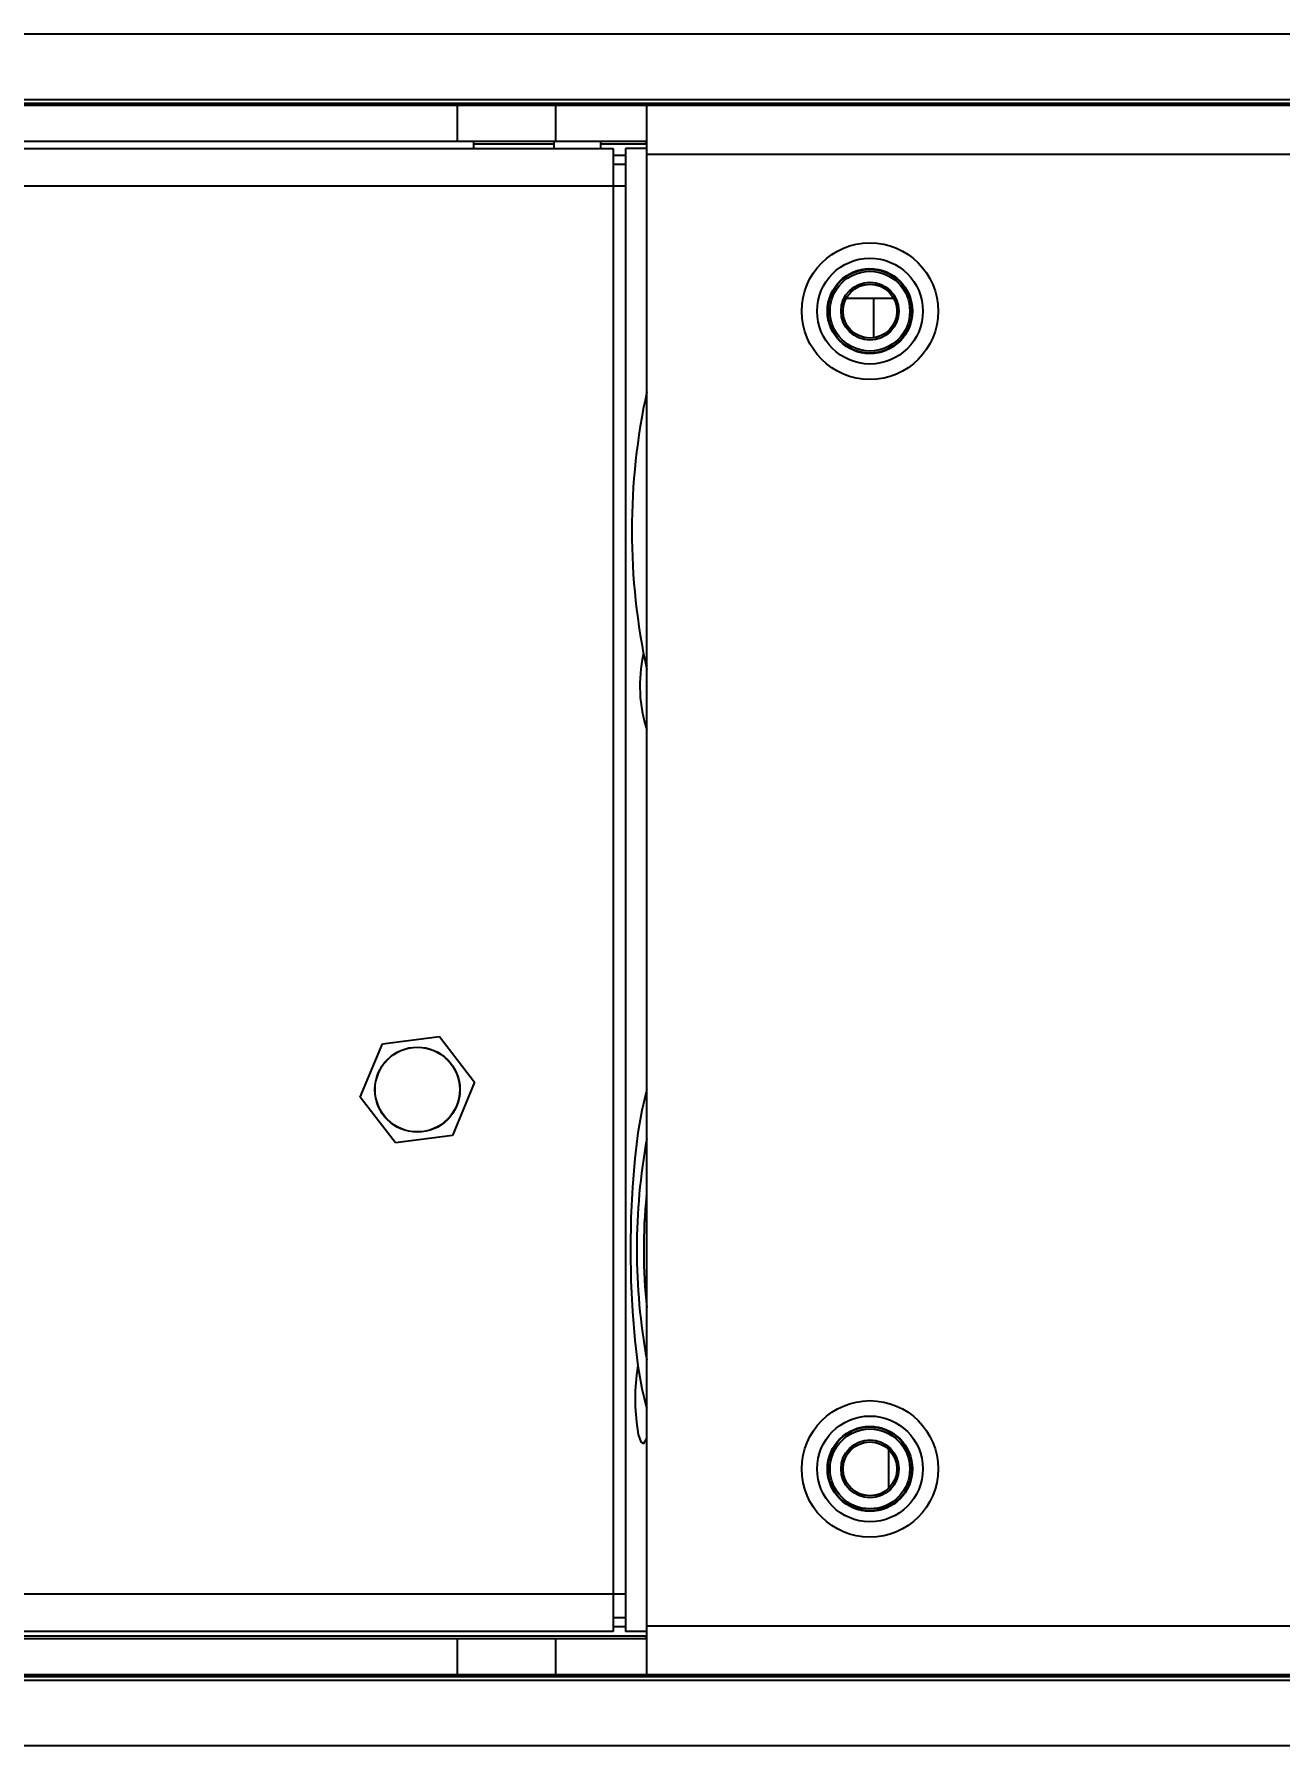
# Model space of a CAD drawing. Header units: inches. Extents: x 5 to 105, y 0 to 80.
# Drawn here: x 9.662 to 12.782, y 38.078 to 42.37 of the extents above; entities that cross this region are included whole.
import ezdxf

# ---------------------------------------------------------------- set-up
doc = ezdxf.new("R2010")
doc.units = ezdxf.units.IN
doc.header["$MEASUREMENT"] = 0
doc.layers.add('DIM', color=1, linetype='Continuous')
doc.styles.add('Arial', font='arial.ttf')
doc.dimstyles.new('ANSI & Metric .50 Stacked', dxfattribs={"dimscale": 2.666667, "dimtxt": 0.5, "dimasz": 0.625, "dimexe": 0.5, "dimexo": 0.5, "dimgap": 0.166667, "dimtad": 0, "dimtih": 1, "dimtoh": 1, "dimzin": 4, "dimdsep": 46, "dimtxsty": 'Arial', "dimcen": 0.25, "dimadec": 0, "dimazin": 0, "dimtfac": 0.75, "dimtofl": 0, "dimtmove": 0, "dimatfit": 3, "dimfxl": 1, "dimtolj": 1, "dimtzin": 0, "dimarcsym": 0})

# ---------------------------------------------------------------- blocks, each defined once
blk = doc.blocks.new('*D10')
at = {"layer": 'Defpoints', "color": 0, "transparency": 16777216}
for p in [(6.6794, 39.9612), (81.284, 39.9612), (81.284, 35.3472)]:
    blk.add_point(p, dxfattribs=at)
at = {"layer": 'DIM', "color": 0, "lineweight": -2, "transparency": 16777216}
for p, q in [((6.6794, 39.4612), (6.6794, 34.8472)), ((81.284, 39.4612), (81.284, 34.8472)), ((7.3044, 35.3472), (42.3086, 35.3472)), ((80.659, 35.3472), (45.6549, 35.3472))]:
    blk.add_line(p, q, dxfattribs=at)
at = {"layer": 'DIM', "color": 0, "transparency": 16777216}
for points in [[(7.3044, 35.4514), (7.3044, 35.243), (6.6794, 35.3472)], [(80.659, 35.4514), (80.659, 35.243), (81.284, 35.3472)]]:
    blk.add_solid(points, dxfattribs=at)
at = {"layer": 'DIM', "color": 0, "transparency": 16777216, "char_height": 0.5, "attachment_point": 5, "style": 'Arial'}
for s, insert in [('\\A1;74.60', (43.9817, 35.7691)), ('\\A1;[1895mm]', (43.9817, 34.8601))]:
    blk.add_mtext(s, dxfattribs=dict(at, insert=insert))

msp = doc.modelspace()

# ---------------------------------------------------------------- linework, layer by layer
for p, q in [((80.584, 42.3702), (7.2941, 42.3702)), ((7.3794, 42.2065), (80.584, 42.2065)), ((80.584, 42.1965), (7.3794, 42.1965)), ((80.584, 42.1917), (7.3794, 42.1917)), ((10.7225, 42.1017), (10.7225, 42.1917)), ((10.9634, 42.1954), (10.9634, 42.1917)), ((11.0816, 42.1954), (10.9634, 42.1954)), ((10.9687, 42.1017), (10.9687, 42.1917)), ((11.0816, 42.1917), (11.0816, 42.1954)), ((11.1967, 38.2637), (11.1967, 42.1897)), ((11.7634, 42.1954), (11.7634, 42.1917)), ((11.8816, 42.1954), (11.7634, 42.1954)), ((11.8816, 42.1917), (11.8816, 42.1954)), ((11.1928, 42.1017), (7.3794, 42.1017)), ((7.3794, 42.0842), (11.1127, 42.0842)), ((10.7631, 42.0842), (10.7631, 42.1017)), ((10.7631, 42.0954), (10.9634, 42.0954)), ((10.9634, 42.1017), (10.9634, 42.0842)), ((11.0816, 42.0842), (11.0816, 42.1017)), ((11.0816, 42.0954), (11.1962, 42.0954)), ((11.1127, 42.0842), (11.1127, 38.3692)), ((11.1434, 42.0667), (11.1127, 42.0667)), ((11.1434, 42.0842), (11.1434, 38.3692)), ((11.1967, 42.0842), (11.1434, 42.0842)), ((11.1967, 42.0697), (76.7667, 42.0697)), ((11.1434, 42.0442), (11.1127, 42.0442)), ((11.1434, 41.9899), (7.3794, 41.9899)), ((11.6948, 41.7622), (11.6931, 41.7628)), ((11.6952, 41.7643), (11.6952, 41.7625)), ((11.7079, 41.7701), (11.7063, 41.771)), ((11.7086, 41.7721), (11.7083, 41.7704)), ((11.722, 41.7761), (11.7206, 41.7772)), ((11.723, 41.778), (11.7225, 41.7763)), ((11.7368, 41.7799), (11.7356, 41.7812)), ((11.7381, 41.7817), (11.7373, 41.78)), ((11.7521, 41.7816), (11.751, 41.783)), ((11.7536, 41.7831), (11.7526, 41.7816)), ((11.7674, 41.781), (11.7666, 41.7826)), ((11.7691, 41.7823), (11.7679, 41.7809)), ((11.7825, 41.7782), (11.7819, 41.7799)), ((11.7843, 41.7792), (11.783, 41.7781)), ((11.797, 41.7732), (11.7966, 41.775)), ((11.799, 41.774), (11.7974, 41.773)), ((11.8106, 41.7662), (11.8105, 41.768)), ((11.8127, 41.7667), (11.811, 41.7659)), ((11.6643, 41.7282), (11.6625, 41.7281)), ((11.6637, 41.7303), (11.6645, 41.7286)), ((11.6727, 41.741), (11.6709, 41.7411)), ((11.6725, 41.7431), (11.673, 41.7414)), ((11.683, 41.7524), (11.6812, 41.7527)), ((11.6831, 41.7545), (11.6834, 41.7527)), ((11.823, 41.7572), (11.8232, 41.759)), ((11.8252, 41.7574), (11.8234, 41.7569)), ((11.834, 41.7466), (11.8345, 41.7483)), ((11.8362, 41.7464), (11.8344, 41.7462)), ((11.8434, 41.7344), (11.8441, 41.7361)), ((11.8455, 41.734), (11.8437, 41.734)), ((11.8509, 41.7211), (11.8518, 41.7226)), ((11.8529, 41.7203), (11.8511, 41.7206)), ((11.651, 41.6845), (11.6495, 41.6836)), ((11.6497, 41.6861), (11.6511, 41.685)), ((11.6533, 41.6997), (11.6516, 41.699)), ((11.6522, 41.7015), (11.6534, 41.7002)), ((11.6577, 41.7143), (11.656, 41.7139)), ((11.6569, 41.7163), (11.6579, 41.7148)), ((11.6966, 41.7092), (11.8149, 41.7092)), ((11.765, 41.7092), (11.765, 41.6098)), ((11.8563, 41.7067), (11.8575, 41.7081)), ((11.8582, 41.7057), (11.8565, 41.7062)), ((11.8596, 41.6918), (11.861, 41.693)), ((11.8613, 41.6905), (11.8597, 41.6912)), ((11.8607, 41.6765), (11.8622, 41.6775)), ((11.8622, 41.6749), (11.8607, 41.676)), ((11.6494, 41.6706), (11.651, 41.6697)), ((11.651, 41.6692), (11.6496, 41.6681)), ((11.6514, 41.6552), (11.6531, 41.6545)), ((11.6532, 41.654), (11.652, 41.6527)), ((11.6557, 41.6402), (11.6574, 41.6398)), ((11.6576, 41.6393), (11.6566, 41.6378)), ((11.8514, 41.6299), (11.8505, 41.6315)), ((11.8507, 41.6319), (11.8525, 41.6322)), ((11.8572, 41.6443), (11.8561, 41.6457)), ((11.8562, 41.6462), (11.8579, 41.6468)), ((11.8608, 41.6594), (11.8595, 41.6607)), ((11.8596, 41.6612), (11.8612, 41.662)), ((11.662, 41.626), (11.6638, 41.6259)), ((11.6641, 41.6254), (11.6633, 41.6238)), ((11.6704, 41.6129), (11.6722, 41.613)), ((11.6725, 41.6126), (11.6719, 41.6109)), ((11.6806, 41.6012), (11.6823, 41.6015)), ((11.6827, 41.6012), (11.6824, 41.5994)), ((11.6924, 41.591), (11.6941, 41.5917)), ((11.6945, 41.5914), (11.6944, 41.5896)), ((11.8225, 41.5937), (11.8224, 41.5955)), ((11.8228, 41.5958), (11.8245, 41.5953)), ((11.8339, 41.6043), (11.8335, 41.6061)), ((11.8338, 41.6065), (11.8356, 41.6062)), ((11.8436, 41.6165), (11.8429, 41.6181)), ((11.8432, 41.6186), (11.845, 41.6186)), ((11.7055, 41.5827), (11.7071, 41.5836)), ((11.7076, 41.5834), (11.7078, 41.5816)), ((11.7197, 41.5764), (11.7212, 41.5775)), ((11.7217, 41.5773), (11.7221, 41.5756)), ((11.7347, 41.5722), (11.736, 41.5735)), ((11.7365, 41.5734), (11.7372, 41.5718)), ((11.7501, 41.5703), (11.7512, 41.5717)), ((11.7517, 41.5717), (11.7527, 41.5702)), ((11.7657, 41.5706), (11.7665, 41.5722)), ((11.767, 41.5723), (11.7682, 41.5709)), ((11.781, 41.5732), (11.7816, 41.5749)), ((11.7821, 41.575), (11.7835, 41.5738)), ((11.7958, 41.578), (11.7961, 41.5797)), ((11.7966, 41.5799), (11.7981, 41.579)), ((11.8097, 41.5849), (11.8098, 41.5867)), ((11.8103, 41.5869), (11.8119, 41.5862)), ((10.4788, 39.7079), (10.5341, 39.8412)), ((10.5341, 39.8412), (10.6772, 39.86)), ((10.6772, 39.86), (10.765, 39.7454)), ((10.765, 39.7454), (10.7097, 39.6121)), ((10.5666, 39.5933), (10.4788, 39.7079)), ((10.7097, 39.6121), (10.5666, 39.5933)), ((11.1967, 39.4575), (11.1955, 39.4617)), ((11.1967, 39.4617), (11.1955, 39.4617)), ((11.6725, 38.8431), (11.673, 38.8414)), ((11.683, 38.8524), (11.6812, 38.8527)), ((11.6831, 38.8545), (11.6834, 38.8527)), ((11.6948, 38.8622), (11.6931, 38.8628)), ((11.6952, 38.8643), (11.6952, 38.8625)), ((11.7079, 38.8701), (11.7063, 38.871)), ((11.7086, 38.8721), (11.7083, 38.8704)), ((11.722, 38.8761), (11.7206, 38.8772)), ((11.723, 38.878), (11.7225, 38.8763)), ((11.7368, 38.8799), (11.7356, 38.8812)), ((11.7381, 38.8817), (11.7373, 38.88)), ((11.7521, 38.8816), (11.751, 38.883)), ((11.7536, 38.8831), (11.7526, 38.8816)), ((11.7674, 38.881), (11.7666, 38.8826)), ((11.7691, 38.8823), (11.7679, 38.8809)), ((11.7825, 38.8782), (11.7819, 38.8799)), ((11.7843, 38.8792), (11.783, 38.8781)), ((11.797, 38.8732), (11.7966, 38.875)), ((11.799, 38.874), (11.7974, 38.873)), ((11.8106, 38.8662), (11.8105, 38.868)), ((11.8127, 38.8667), (11.811, 38.8659)), ((11.823, 38.8572), (11.8232, 38.859)), ((11.8252, 38.8574), (11.8234, 38.8569)), ((11.834, 38.8466), (11.8345, 38.8483)), ((11.8362, 38.8464), (11.8344, 38.8462)), ((11.6533, 38.7997), (11.6516, 38.799)), ((11.6522, 38.8015), (11.6534, 38.8002)), ((11.6577, 38.8143), (11.656, 38.8139)), ((11.6569, 38.8163), (11.6579, 38.8148)), ((11.6643, 38.8282), (11.6625, 38.8281)), ((11.6637, 38.8303), (11.6645, 38.8286)), ((11.6727, 38.841), (11.6709, 38.8411)), ((11.8018, 38.826), (11.8018, 38.7273)), ((11.8434, 38.8344), (11.8441, 38.8361)), ((11.8455, 38.834), (11.8437, 38.834)), ((11.8509, 38.8211), (11.8518, 38.8226)), ((11.8529, 38.8203), (11.8511, 38.8206)), ((11.8563, 38.8067), (11.8575, 38.8081)), ((11.8582, 38.8057), (11.8565, 38.8062)), ((11.6494, 38.7706), (11.651, 38.7697)), ((11.651, 38.7845), (11.6495, 38.7836)), ((11.651, 38.7692), (11.6496, 38.7681)), ((11.6497, 38.7861), (11.6511, 38.785)), ((11.8608, 38.7594), (11.8595, 38.7607)), ((11.8596, 38.7918), (11.861, 38.793)), ((11.8596, 38.7612), (11.8612, 38.762)), ((11.8613, 38.7905), (11.8597, 38.7912)), ((11.8607, 38.7765), (11.8622, 38.7775)), ((11.8622, 38.7749), (11.8607, 38.776)), ((11.6514, 38.7552), (11.6531, 38.7545)), ((11.6532, 38.754), (11.652, 38.7527)), ((11.6557, 38.7402), (11.6574, 38.7398)), ((11.6576, 38.7393), (11.6566, 38.7378)), ((11.662, 38.726), (11.6638, 38.7259)), ((11.6641, 38.7254), (11.6633, 38.7238)), ((11.6704, 38.7129), (11.6722, 38.713)), ((11.8436, 38.7165), (11.8429, 38.7181)), ((11.8432, 38.7186), (11.845, 38.7186)), ((11.8514, 38.7299), (11.8505, 38.7315)), ((11.8507, 38.7319), (11.8525, 38.7322)), ((11.8572, 38.7443), (11.8561, 38.7457)), ((11.8562, 38.7462), (11.8579, 38.7468)), ((11.6725, 38.7126), (11.6719, 38.7109)), ((11.6806, 38.7012), (11.6823, 38.7015)), ((11.6827, 38.7012), (11.6824, 38.6994)), ((11.6924, 38.691), (11.6941, 38.6917)), ((11.6945, 38.6914), (11.6944, 38.6896)), ((11.7055, 38.6827), (11.7071, 38.6836)), ((11.7076, 38.6834), (11.7078, 38.6816)), ((11.7197, 38.6764), (11.7212, 38.6775)), ((11.7217, 38.6773), (11.7221, 38.6756)), ((11.7347, 38.6722), (11.736, 38.6735)), ((11.7365, 38.6734), (11.7372, 38.6718)), ((11.7501, 38.6703), (11.7512, 38.6717)), ((11.7517, 38.6717), (11.7527, 38.6702)), ((11.7657, 38.6706), (11.7665, 38.6722)), ((11.767, 38.6723), (11.7682, 38.6709)), ((11.781, 38.6732), (11.7816, 38.6749)), ((11.7821, 38.675), (11.7835, 38.6738)), ((11.7958, 38.678), (11.7961, 38.6797)), ((11.7966, 38.6799), (11.7981, 38.679)), ((11.8097, 38.6849), (11.8098, 38.6867)), ((11.8103, 38.6869), (11.8119, 38.6862)), ((11.8225, 38.6937), (11.8224, 38.6955)), ((11.8228, 38.6958), (11.8245, 38.6953)), ((11.8339, 38.7043), (11.8335, 38.7061)), ((11.8338, 38.7065), (11.8356, 38.7062)), ((7.3794, 38.4634), (11.1434, 38.4634)), ((11.1127, 38.4042), (11.1434, 38.4042)), ((11.1127, 38.3817), (11.1434, 38.3817)), ((11.1967, 38.3837), (76.7667, 38.3837)), ((11.1127, 38.3692), (7.3794, 38.3692)), ((7.3794, 38.3517), (11.1928, 38.3517)), ((11.1962, 38.3579), (7.4817, 38.3579)), ((10.7225, 38.2617), (10.7225, 38.3517)), ((10.9687, 38.2617), (10.9687, 38.3517)), ((11.1967, 38.3692), (11.1434, 38.3692)), ((7.3794, 38.2617), (80.584, 38.2617)), ((7.3794, 38.2568), (80.584, 38.2568)), ((80.584, 38.2468), (7.3794, 38.2468)), ((80.6694, 38.0831), (7.3794, 38.0831))]:
    msp.add_line(p, q)
at = {"flags": 128}
for points in [[(11.1971, 39.7267), (11.1951, 39.7203), (11.1839, 39.6748), (11.1741, 39.6188), (11.1663, 39.5539), (11.1604, 39.4821), (11.1569, 39.4056), (11.1557, 39.3267), (11.1569, 39.2477), (11.1604, 39.1712), (11.1663, 39.0994), (11.1741, 39.0345), (11.1839, 38.9785), (11.1951, 38.933), (11.1967, 38.9279)], [(11.1739, 39.0361), (11.1704, 39.0119), (11.1678, 38.9733), (11.1678, 38.932), (11.1704, 38.8934), (11.1753, 38.8629), (11.1817, 38.8444), (11.1888, 38.8406), (11.1957, 38.8519), (11.1967, 38.855)]]:
    msp.add_lwpolyline(points, dxfattribs=at)
for centre, radius in [((11.7557, 41.6767), 0.171), ((11.7557, 41.6767), 0.1325), ((11.7557, 41.6767), 0.1065), ((11.7557, 41.6767), 0.105), ((11.7557, 41.6767), 0.1), ((11.7557, 41.6767), 0.0725), ((11.7557, 41.6767), 0.0675), ((10.6219, 39.7267), 0.1065), ((10.6219, 39.7267), 0.106), ((11.7557, 38.7767), 0.171), ((11.7557, 38.7767), 0.1325), ((11.7557, 38.7767), 0.1065), ((11.7557, 38.7767), 0.105), ((11.7557, 38.7767), 0.1), ((11.7557, 38.7767), 0.0725), ((11.7557, 38.7767), 0.0675)]:
    msp.add_circle(centre, radius)
for centre, radius, start, end in [((12.7866, 41.1267), 1.6275, 167.6543, 192.3457), ((11.543, 40.7389), 0.3638, 167.7278, 197.8475), ((12.7108, 39.3267), 1.5392, 169.6354, 190.3646), ((12.5418, 39.327), 1.353, 174.2839, 186.2096)]:
    msp.add_arc(centre, radius, start, end)
for centre, major_axis, start_param, end_param in [((11.1928, 42.0697), (0, 0.122), 6.101866, 6.283185), ((11.1928, 42.0697), (0, 0.032), 5.525145, 6.283185), ((11.1928, 38.3837), (0, 0.032), 3.141593, 3.899633), ((11.1928, 38.3837), (0, 0.122), 3.141593, 3.322912)]:
    msp.add_ellipse(centre, major_axis=major_axis, ratio=0.176327, start_param=start_param, end_param=end_param)

# ---------------------------------------------------------------- dimensions: what is measured, and where the dimension line sits
at = {"layer": 'DIM'}
dim = msp.add_linear_dim(base=(81.284, 35.3472), p1=(6.6794, 39.9612), p2=(81.284, 39.9612), dimstyle='ANSI & Metric .50 Stacked', override={"dimpost": '\\X'}, dxfattribs=at)
dim.commit()
dim.dimension.update_dxf_attribs({"geometry": '*D10', "text_midpoint": (43.9817, 35.3472)})

doc.saveas('drawing.dxf')
